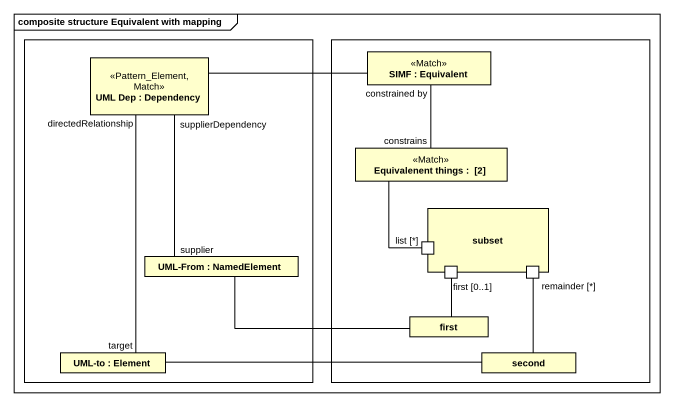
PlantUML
@startuml
mainframe composite structure Equivalent with mapping
rectangle " " as rectangle1 {
  rectangle "UML Dep : Dependency" as UML_Dep <<Pattern_Element, Match>>
  rectangle "UML-From : NamedElement" as UML_From
  rectangle "UML-to : Element" as UML_to
}
rectangle " " as rectangle2 {
  rectangle "SIMF : Equivalent" as SIMF <<Match>>
  rectangle "Equivalenent things :  [2]" as Equivalenent_things <<Match>>
  rectangle subset {
    port "list [*]" as list
    port "first [0..1]" as first_0_1
    port "remainder [*]" as remainder
  }
  rectangle first
  rectangle second
}
UML_Dep -right- SIMF
Equivalenent_things "constrains" -up- "constrained by" SIMF
list -up- Equivalenent_things
UML_From "supplier" -up- "supplierDependency" UML_Dep
UML_From -right- first
first_0_1 -- first
remainder -- second
UML_to "target" -up- "directedRelationship" UML_Dep
UML_to -right- second
@enduml
